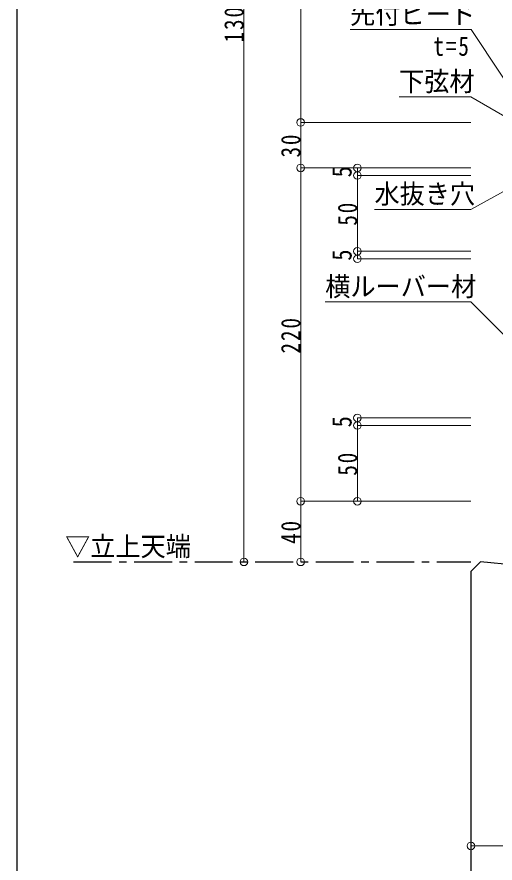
# Model space of a CAD drawing. Units: millimetres at full size, sheet at 1:5; some dimension numbers follow another scale. Extents: x -1050 to 1050, y -742 to 742.
# Drawn here: x -990 to -674, y -423 to 135 of the extents above; entities that cross this region are included whole.
import ezdxf
from ezdxf.enums import TextEntityAlignment as Align

# ---------------------------------------------------------------- set-up
doc = ezdxf.new("R2010")
doc.units = ezdxf.units.MM
doc.header["$LTSCALE"] = 5
doc.linetypes.add('CHAIN1', pattern=[8, 5, -1, 1, -1])
for name, color, linetype in [('0-0_通り芯', 7, 'CHAIN1'), ('0-1_躯体', 134, 'Continuous'), ('1-5_図枠1_1', 7, 'Continuous')]:
    doc.layers.add(name, color=color, linetype=linetype)
doc.layers.add('0-3_寸法', color=54, linetype='Continuous', lineweight=20)
doc.layers.add('0-9_文字', color=3, linetype='Continuous', lineweight=20)
doc.styles.add('ＭＳ ゴシック', font='')
doc.styles.get('ＭＳ ゴシック').set_extended_font_data('MS Gothic')

# ---------------------------------------------------------------- blocks, each defined once
blk = doc.blocks.new('dimension_origin')
at = {"color": 0, "linetype": 'Continuous', "lineweight": -2}
blk.add_circle((0, 0), 1.25, dxfattribs=at)

msp = doc.modelspace()

# ---------------------------------------------------------------- linework, layer by layer
at = {"layer": '0-0_通り芯'}
msp.add_line((-952.5, -224.293), (-690, -224.293), dxfattribs=at)
at = {"layer": '0-1_躯体'}
for p, q in [((-683.636, -224.293), (-690, -230.657)), ((-484.142, -244.293), (-683.636, -224.293)), ((-690, -230.657), (-690, -487.929))]:
    msp.add_line(p, q, dxfattribs=at)
at = {"layer": '0-3_寸法'}
for p, q in [((-840, 495), (-840, -224.293)), ((-802.5, 65.706), (-802.5, 460)), ((-690, 65.706), (-802.5, 65.706)), ((-802.5, 35.706), (-802.5, 65.706)), ((-690, 35.706), (-802.5, 35.706)), ((-802.5, -184.293), (-802.5, 35.706)), ((-765, 35.706), (-765, 30.706)), ((-690, 30.706), (-765, 30.706)), ((-765, 30.706), (-765, -19.294)), ((-690, -19.294), (-765, -19.294)), ((-765, -19.294), (-765, -24.294)), ((-690, -24.294), (-765, -24.294)), ((-690, -129.294), (-765, -129.294)), ((-765, -129.294), (-765, -134.294)), ((-690, -134.294), (-765, -134.294)), ((-765, -134.294), (-765, -184.293)), ((-690, -184.293), (-802.5, -184.293)), ((-802.5, -224.293), (-802.5, -184.293)), ((-690, -411.793), (-580, -411.793))]:
    msp.add_line(p, q, dxfattribs=at)
at = {"layer": '0-9_文字'}
for points in [[(-649.218, 66.13), (-689.807, 126.994), (-769.807, 126.994)], [(-660.821, 65.706), (-690, 82.552), (-737.5, 82.552)], [(-640, 35.706), (-690, 8.324), (-753.75, 8.324)], [(-632.565, -110.205), (-690, -52.77), (-786.25, -52.77)]]:
    msp.add_lwpolyline(points, dxfattribs=at)
at = {"layer": '1-5_図枠1_1'}
msp.add_lwpolyline([(-990, 682.5), (-990, -707.5), (990, -707.5)], dxfattribs=at)

# ---------------------------------------------------------------- block references
at = {"layer": '0-3_寸法', "xscale": 2, "yscale": 2}
for p, rotation in [((-802.5, 65.706), 90), ((-802.5, 65.706), 270), ((-802.5, 35.706), 90), ((-802.5, 35.706), 270), ((-765, 35.706), 90), ((-765, 30.706), 90), ((-765, 30.706), 270), ((-765, -19.294), 90), ((-765, -19.294), 270), ((-765, -24.294), 270), ((-765, -129.294), 90), ((-765, -134.294), 90), ((-765, -134.294), 270), ((-802.5, -184.293), 90), ((-802.5, -184.293), 270), ((-765, -184.293), 270), ((-840, -224.293), 270), ((-802.5, -224.293), 270), ((-690, -411.793), 180)]:
    msp.add_blockref('dimension_origin', p, dxfattribs=dict(at, rotation=rotation))

# ---------------------------------------------------------------- texts
at = {"layer": '0-3_寸法', "style": 'ＭＳ ゴシック', "width": 0.85}
for p in [(-765, 29.456), (-765, -25.544), (-765, -135.544)]:
    msp.add_text('5', height=12.83, rotation=90, dxfattribs=at).set_placement(p, align=Align.BOTTOM_LEFT)
at = {"layer": '0-3_寸法', "char_height": 12.83, "attachment_point": 7, "rotation": 90, "style": 'ＭＳ ゴシック'}
for s, insert in [('\\T1.18;\\W0.8;1300', (-840, 118.479)), ('\\T1.17;\\W0.8;30', (-802.5, 42.581)), ('\\T1.17;\\W0.8;50', (-765, -2.419)), ('\\T1.18;\\W0.8;220', (-802.5, -86.794)), ('\\T1.17;\\W0.8;50', (-765, -167.418)), ('\\T1.17;\\W0.8;40', (-802.5, -212.418))]:
    msp.add_mtext(s, dxfattribs=dict(at, insert=insert))
at = {"layer": '0-9_文字', "style": 'ＭＳ ゴシック', "width": 0.95}
for s, p in [('先付ビード', (-769.807, 126.994)), ('下弦材', (-737.5, 82.552)), ('水抜き穴', (-753.75, 8.324)), ('横ルーバー材', (-786.25, -52.77)), ('▽立上天端', (-958.163, -224.293))]:
    msp.add_text(s, height=12.83, dxfattribs=at).set_placement(p, align=Align.BOTTOM_LEFT)
at = {"layer": '0-9_文字', "insert": (-714.807, 109.494), "char_height": 12.83, "attachment_point": 7, "style": 'ＭＳ ゴシック'}
msp.add_mtext('\\T1.18;\\W0.8;t=5', dxfattribs=at)

doc.saveas('drawing.dxf')
